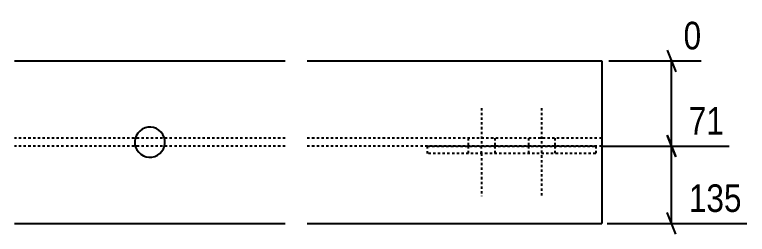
# Model space of a CAD drawing. Header units: millimetres. Extents: x 29 to 28898, y 10 to 1823.
# Drawn here: x 14854 to 15464, y 44 to 227 of the extents above; entities that cross this region are included whole.
import ezdxf

# ---------------------------------------------------------------- set-up
doc = ezdxf.new("R2010")
doc.units = ezdxf.units.MM
doc.linetypes.add('DXK_LINE_DOT2', pattern=[3.9198, 1.9599, -1.9599])
doc.layers.add('MÅLSÆTNING', color=7, linetype='Continuous')
doc.layers.add('STÅL', color=7, linetype='Continuous')
doc.styles.add('Arial Narrow', font='ARIALN.TTF', dxfattribs={"height": 0.2})

msp = doc.modelspace()

# ---------------------------------------------------------------- linework, layer by layer
at = {"layer": 'MÅLSÆTNING', "color": 7, "linetype": 'Continuous'}
for p, q in [((15396.67, 197.4), (15403.87, 179.4)), ((15348.31, 188.4), (15425.09, 188.4)), ((15400.27, 117.62), (15400.27, 188.4)), ((15396.67, 126.62), (15403.87, 108.62)), ((15403.87, 108.62), (15396.67, 126.62)), ((15343.31, 117.62), (15448.46, 117.62)), ((15343.31, 117.62), (15448.46, 117.62)), ((15400.27, 53.4), (15400.27, 117.62)), ((15403.87, 44.4), (15396.67, 62.4)), ((15346.78, 53.4), (15463.08, 53.4))]:
    msp.add_line(p, q, dxfattribs=at)
at = {"layer": 'STÅL', "color": 2, "linetype": 'Continuous'}
for p, q in [((14853.82, 188.4), (15078.82, 188.4)), ((15097.31, 188.4), (15342.31, 188.4)), ((15342.31, 188.4), (15342.31, 53.4)), ((14853.82, 53.4), (15078.82, 53.4)), ((15097.31, 53.4), (15342.31, 53.4))]:
    msp.add_line(p, q, dxfattribs=at)
at = {"layer": 'STÅL', "color": 96, "linetype": 'DXK_LINE_DOT2'}
for p, q in [((15242.31, 149.21), (15242.31, 117.62)), ((15292.31, 149.21), (15292.31, 76.21)), ((15231.31, 124.2), (15231.31, 117.6)), ((15253.31, 124.2), (15253.31, 117.6)), ((15281.31, 124.2), (15281.31, 117.6)), ((15303.31, 124.2), (15303.31, 117.6)), ((15231.31, 117.6), (15231.31, 111.62)), ((15253.31, 117.6), (15253.31, 111.62)), ((15281.31, 117.6), (15281.31, 111.62)), ((15303.31, 117.6), (15303.31, 111.62)), ((15242.31, 111.62), (15242.31, 76.21))]:
    msp.add_line(p, q, dxfattribs=at)
at = {"layer": 'STÅL', "color": 7, "linetype": 'DXK_LINE_DOT2'}
for p, q in [((15078.82, 124.2), (14853.82, 124.2)), ((15342.31, 124.2), (15097.31, 124.2)), ((15078.82, 117.6), (14853.82, 117.6)), ((15342.31, 117.6), (15097.31, 117.6)), ((15197.31, 117.62), (15337.31, 117.62)), ((15197.31, 111.62), (15197.31, 117.62)), ((15242.31, 111.62), (15242.31, 117.62)), ((15337.31, 117.62), (15337.31, 111.62)), ((15337.31, 111.62), (15197.31, 111.62))]:
    msp.add_line(p, q, dxfattribs=at)
at = {"layer": 'STÅL', "color": 2, "linetype": 'Continuous'}
for start, end in [(120.37372, 300.37372), (300.37372, 120.37372)]:
    msp.add_arc((14966.32, 120.9), 12.5, start, end, dxfattribs=at)

# ---------------------------------------------------------------- wipeouts: each hides what was drawn before it
at = {"color": 0, "linetype": 'Continuous'}
for points in [[(15448.89, 122.42), (15448.89, 156.02), (15410.04, 156.02), (15410.04, 122.42)], [(15463.51, 58.2), (15463.51, 91.8), (15410.04, 91.8), (15410.04, 58.2)]]:
    msp.add_wipeout(points, dxfattribs=at).dxf.layer = 'MÅLSÆTNING'

# ---------------------------------------------------------------- next in the draw order: texts
at = {"layer": 'MÅLSÆTNING', "color": 3, "linetype": 'Continuous', "style": 'Arial Narrow'}
for s, p in [('71', (15414.84, 127.22)), ('135', (15414.84, 63))]:
    msp.add_text(s, height=22.906, dxfattribs=at).set_placement(p)

# ---------------------------------------------------------------- next in the draw order: wipeouts: each hides what was drawn before it
at = {"color": 0, "linetype": 'Continuous'}
msp.add_wipeout([(15429.89, 193.2), (15429.89, 226.8), (15405.67, 226.8), (15405.67, 193.2)], dxfattribs=at).dxf.layer = 'MÅLSÆTNING'

# ---------------------------------------------------------------- next in the draw order: texts
at = {"layer": 'MÅLSÆTNING', "color": 3, "linetype": 'Continuous', "style": 'Arial Narrow'}
msp.add_text('0', height=22.91, dxfattribs=at).set_placement((15410.47, 198))

doc.saveas('drawing.dxf')
